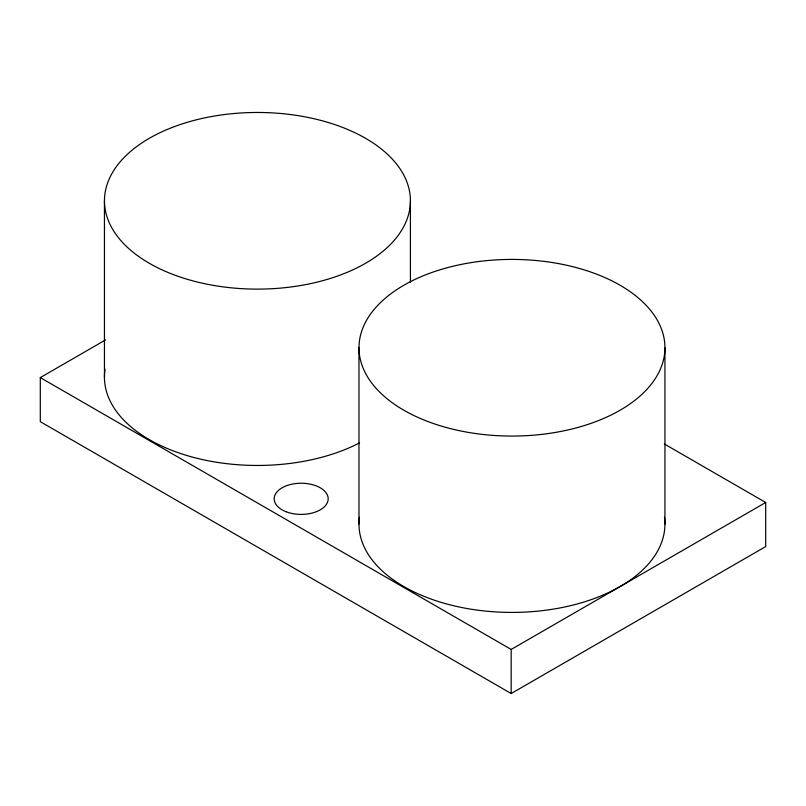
<?xml version="1.0" encoding="UTF-8"?>
<svg xmlns="http://www.w3.org/2000/svg" width="806" height="806" viewBox="0 0 806 806"><rect width="100%" height="100%" fill="white"/><g stroke="black" fill="none" stroke-linecap="round" stroke-linejoin="round"><path stroke-width="1.21" d="M664.335 443.965L765.7 502.491L765.7 546.579L511.175 693.533L40.3 421.669L40.3 377.591L105.677 339.84M40.3 377.591L511.175 649.445L765.7 502.491M664.94 347.739A152.979 88.328 0 0 1 435.462 424.228A152.979 88.328 0 0 1 435.462 271.249A152.979 88.328 0 0 1 664.94 347.739L664.94 524.081M511.175 649.445L511.175 693.533M410.415 200.795A152.979 88.328 0 0 1 180.937 277.284A152.979 88.328 0 0 1 180.937 124.305A152.979 88.328 0 0 1 410.415 200.795L410.415 282.09M358.972 347.739L358.972 524.081M104.448 200.795L104.448 377.137M664.476 517.24A152.979 88.328 0 0 1 511.961 612.409A152.979 88.328 0 0 1 359.436 517.24M359.607 442.867A152.979 88.328 0 0 1 188.836 456.085A152.979 88.328 0 0 1 105.072 369.148M286.059 511.729A27.001 15.586 0 0 0 328.113 499.932A27.001 15.586 0 0 0 289.394 484.799A27.001 15.586 0 0 0 286.059 511.729"/></g></svg>
